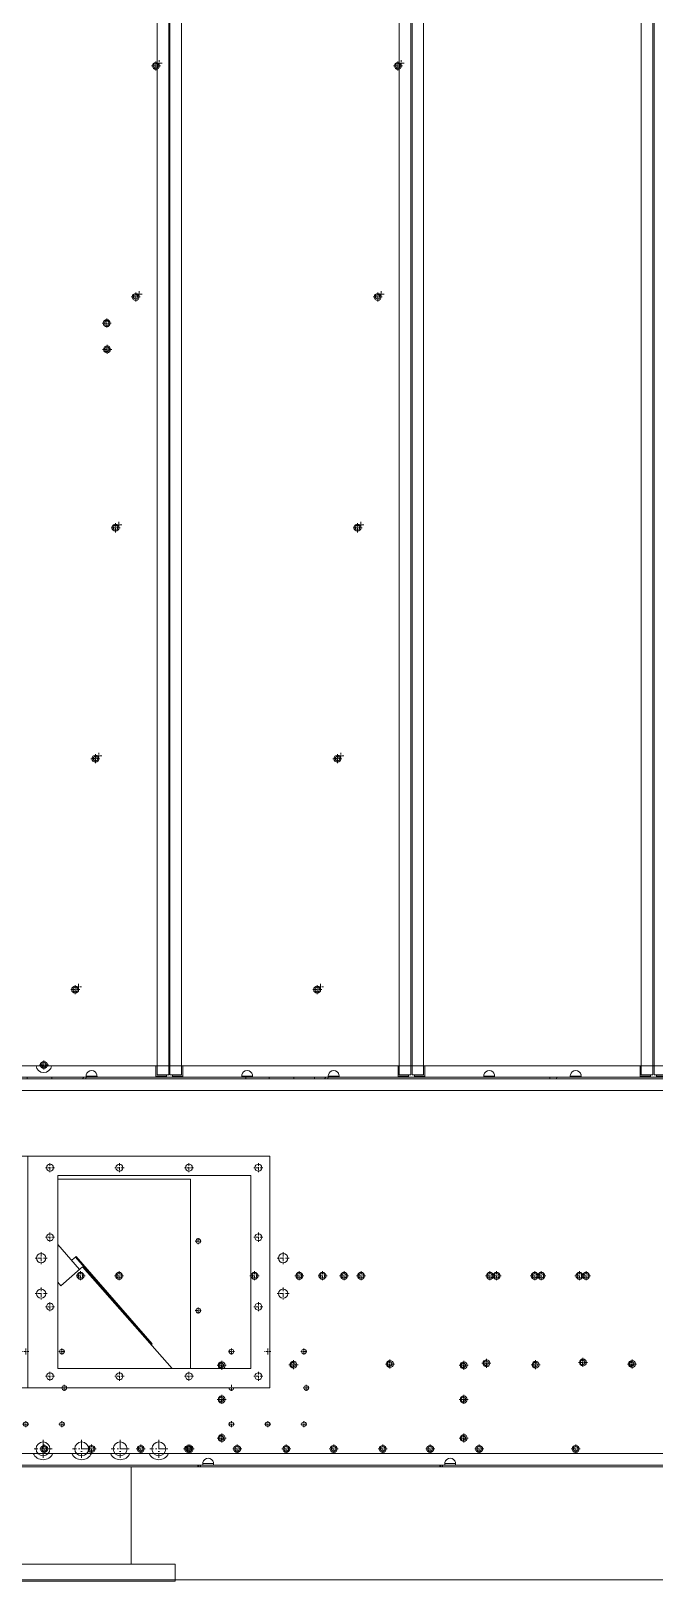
# Model space of a CAD drawing. Header units: millimetres. Extents: x -662582 to 33115, y -140469 to 24125.
# Drawn here: x -653261 to -652454, y -134743 to -132737 of the extents above; entities that cross this region are included whole.
import ezdxf

# ---------------------------------------------------------------- set-up
doc = ezdxf.new("R2010")
doc.units = ezdxf.units.MM
doc.linetypes.add('DASHDOT', pattern=[18.5, 12, -3, 0.5, -3])

# ---------------------------------------------------------------- blocks, each defined once
blk = doc.blocks.new('1')
at = {"color": 7, "lineweight": 20}
for p, q in [((13997.2, 13165.3), (13997.2, 10315.5)), ((14012.2, 10315.5), (14012.2, 13165.3)), ((14013.7, 13165.3), (14013.7, 10315.5)), ((14028.7, 10315.5), (14028.7, 13165.3)), ((13093.2, 10327.4), (13213.3, 10327.4)), ((13119.9, 10312.4), (13905.5, 10312.4)), ((13233.2, 10327.4), (13995.6, 10327.4)), ((13918.9, 10312.4), (13995.6, 10312.4)), ((14996.1, 10327.4), (14030.3, 10327.4)), ((14030.3, 10312.4), (14107, 10312.4)), ((14120.4, 10312.4), (14906, 10312.4)), ((16009.7, 10310.4), (13016.7, 10310.4)), ((15572.1, 10295.4), (13016.7, 10295.4)), ((13516.2, 10210.4), (13016.2, 10210.4)), ((13516.2, 10210.4), (13516.2, 9910.4)), ((13241.2, 10185.4), (13491.2, 10185.4)), ((13241.2, 10185.4), (13241.2, 9935.4)), ((13241.2, 10180.4), (13413.2, 10180.4)), ((13413.2, 9935.4), (13413.2, 10180.4)), ((13491.2, 9935.4), (13491.2, 10185.4)), ((13241.2, 10096.1), (13269.3, 10063.8)), ((13362.5, 9966.4), (13264.1, 10079.6)), ((13363.7, 9967.4), (13265.3, 10080.6)), ((13270.1, 10064.4), (13245.3, 10042.6)), ((13389.4, 9935.4), (13273.1, 10067.1)), ((13241.2, 9935.4), (13491.2, 9935.4)), ((13016.2, 9910.4), (13516.2, 9910.4)), ((13209.6, 9825.4), (13040.4, 9825.4)), ((14056.4, 9810.4), (13170, 9810.4)), ((13259.6, 9825.4), (13234.9, 9825.4)), ((13309.6, 9825.4), (13284.9, 9825.4)), ((13359.6, 9825.4), (13334.9, 9825.4)), ((15641.6, 9825.4), (13384.9, 9825.4)), ((14956.4, 9810.4), (14070, 9810.4)), ((14049.7, 9808.4), (13062.7, 9808.4)), ((13336.5, 9808.4), (13336.5, 9682.4)), ((13063.4, 9682.4), (13393.4, 9682.4)), ((13393.4, 9682.4), (13393.4, 9660.4)), ((13393.4, 9660.4), (13063.4, 9660.4))]:
    blk.add_line(p, q, dxfattribs=at)
at = {"color": 7, "linetype": 'DASHDOT', "lineweight": 20, "ltscale": 0.292505}
for p, q in [((13687.8, 11621.3), (13676.1, 11621.3)), ((13661.6, 11322.4), (13649.9, 11322.4)), ((13635.5, 11023.6), (13623.8, 11023.6)), ((13609.3, 10724.7), (13597.6, 10724.7)), ((13583.2, 10425.8), (13571.5, 10425.8))]:
    blk.add_line(p, q, dxfattribs=at)
at = {"color": 7, "linetype": 'DASHDOT', "lineweight": 20, "ltscale": 0.194995}
for p, q in [((13685.8, 11621.4), (13678, 11621.4)), ((13659.7, 11322.5), (13651.9, 11322.5)), ((13633.5, 11023.6), (13625.7, 11023.6)), ((13607.4, 10724.8), (13599.6, 10724.8)), ((13581.2, 10425.9), (13573.4, 10425.9))]:
    blk.add_line(p, q, dxfattribs=at)
at = {"color": 7, "linetype": 'DASHDOT', "lineweight": 20, "ltscale": 0.292499}
for p, q in [((13681.9, 11627.1), (13681.9, 11615.4)), ((13655.8, 11328.3), (13655.8, 11316.6)), ((13310.6, 11288.4), (13298.9, 11288.4)), ((13304.7, 11294.3), (13304.7, 11282.6)), ((13311.1, 11254.4), (13299.4, 11254.4)), ((13305.2, 11260.3), (13305.2, 11248.6)), ((13629.6, 11029.4), (13629.6, 11017.7)), ((13223.2, 10334.3), (13223.2, 10322.6)), ((13229.1, 10328.4), (13217.4, 10328.4)), ((13237.1, 10195.4), (13225.4, 10195.4)), ((13327.1, 10195.4), (13315.4, 10195.4)), ((13417.1, 10195.4), (13405.4, 10195.4)), ((13507.1, 10195.4), (13495.4, 10195.4)), ((13237.1, 10105.4), (13225.4, 10105.4)), ((13507.1, 10105.4), (13495.4, 10105.4)), ((13590.1, 10055.4), (13578.4, 10055.4)), ((13640.1, 10055.4), (13628.4, 10055.4)), ((14129.1, 10055.4), (14117.4, 10055.4)), ((14187.1, 10055.4), (14175.4, 10055.4)), ((14245.1, 10055.4), (14233.4, 10055.4)), ((14434.1, 10055.4), (14422.4, 10055.4)), ((14492.1, 10055.4), (14480.4, 10055.4)), ((14550.1, 10055.4), (14538.4, 10055.4)), ((13237.1, 10015.4), (13225.4, 10015.4)), ((13507.1, 10015.4), (13495.4, 10015.4)), ((14086.6, 9939.6), (14074.9, 9939.6)), ((14179.6, 9940.3), (14167.9, 9940.3)), ((14304.6, 9941.3), (14292.9, 9941.3)), ((14429.6, 9942.3), (14417.9, 9942.3)), ((14554.6, 9943.3), (14542.9, 9943.3)), ((13237.1, 9925.4), (13225.4, 9925.4)), ((13327.1, 9925.4), (13315.4, 9925.4)), ((13417.1, 9925.4), (13405.4, 9925.4)), ((13507.1, 9925.4), (13495.4, 9925.4)), ((14086.6, 9895.4), (14074.9, 9895.4)), ((13418.1, 9831.4), (13406.4, 9831.4)), ((13543.1, 9831.4), (13531.4, 9831.4)), ((13668.1, 9831.4), (13656.4, 9831.4)), ((13793.1, 9831.4), (13781.4, 9831.4)), ((13918.1, 9831.4), (13906.4, 9831.4)), ((14043.1, 9831.4), (14031.4, 9831.4)), ((14086.6, 9845.4), (14074.9, 9845.4))]:
    blk.add_line(p, q, dxfattribs=at)
at = {"color": 7, "linetype": 'DASHDOT', "lineweight": 20, "ltscale": 0.195001}
for p, q in [((13681.9, 11625.3), (13681.9, 11617.5)), ((13690.2, 11625), (13682.4, 11625)), ((13686.3, 11628.9), (13686.3, 11621.1)), ((13664, 11326.1), (13656.2, 11326.1)), ((13660.1, 11330), (13660.1, 11322.2)), ((13308.7, 11288.5), (13300.9, 11288.5)), ((13304.8, 11292.4), (13304.8, 11284.6)), ((13308.8, 11254.6), (13301, 11254.6)), ((13637.9, 11027.3), (13630.1, 11027.3)), ((13634, 11031.2), (13634, 11023.4)), ((13611.7, 10728.4), (13603.9, 10728.4)), ((13585.6, 10429.6), (13577.8, 10429.6)), ((13223.2, 10332.3), (13223.2, 10324.5)), ((13227.1, 10328.4), (13219.3, 10328.4)), ((13427.1, 10100.4), (13419.3, 10100.4)), ((13427.1, 10010.4), (13419.3, 10010.4)), ((13470.1, 9957.4), (13462.3, 9957.4)), ((13517.1, 9957.4), (13509.3, 9957.4)), ((13564.1, 9957.4), (13556.3, 9957.4)), ((14084.1, 9939.6), (14076.3, 9939.6)), ((14177.1, 9940.3), (14169.3, 9940.3)), ((14302.1, 9941.3), (14294.3, 9941.3)), ((14427.1, 9942.3), (14419.3, 9942.3)), ((13470.1, 9910.4), (13462.3, 9910.4)), ((13567.1, 9910.4), (13559.3, 9910.4)), ((14084.1, 9895.4), (14076.3, 9895.4)), ((13470.1, 9863.4), (13462.3, 9863.4)), ((13517.1, 9863.4), (13509.3, 9863.4)), ((13564.1, 9863.4), (13556.3, 9863.4)), ((14084.1, 9845.4), (14076.3, 9845.4))]:
    blk.add_line(p, q, dxfattribs=at)
at = {"color": 7, "linetype": 'DASHDOT', "lineweight": 20, "ltscale": 0.194998}
for p, q in [((13655.8, 11326.4), (13655.8, 11318.6)), ((13304.9, 11258.5), (13304.9, 11250.7)), ((13629.6, 11027.5), (13629.6, 11019.7)), ((14552.1, 9943.3), (14544.3, 9943.3))]:
    blk.add_line(p, q, dxfattribs=at)
at = {"color": 7, "linetype": 'DASHDOT', "lineweight": 20, "ltscale": 0.2925}
for p, q in [((13603.5, 10730.5), (13603.5, 10718.8)), ((13577.3, 10431.7), (13577.3, 10420)), ((13231.2, 10201.3), (13231.2, 10189.6)), ((13321.2, 10201.3), (13321.2, 10189.6)), ((13411.2, 10201.3), (13411.2, 10189.6)), ((13501.2, 10201.3), (13501.2, 10189.6)), ((13231.2, 10111.3), (13231.2, 10099.6)), ((13501.2, 10111.3), (13501.2, 10099.6)), ((13584.2, 10061.3), (13584.2, 10049.6)), ((13634.2, 10061.3), (13634.2, 10049.6)), ((14123.2, 10061.3), (14123.2, 10049.6)), ((14181.2, 10061.3), (14181.2, 10049.6)), ((14239.2, 10061.3), (14239.2, 10049.6)), ((14428.2, 10061.3), (14428.2, 10049.6)), ((14486.2, 10061.3), (14486.2, 10049.6)), ((14544.2, 10061.3), (14544.2, 10049.6)), ((13231.2, 10021.3), (13231.2, 10009.6)), ((13501.2, 10021.3), (13501.2, 10009.6)), ((13231.2, 9931.3), (13231.2, 9919.6)), ((13321.2, 9931.3), (13321.2, 9919.6)), ((13411.2, 9931.3), (13411.2, 9919.6)), ((13501.2, 9931.3), (13501.2, 9919.6)), ((14080.7, 9945.5), (14080.7, 9933.8)), ((14173.7, 9946.2), (14173.7, 9934.5)), ((14298.7, 9947.2), (14298.7, 9935.5)), ((14423.7, 9948.2), (14423.7, 9936.5)), ((14548.7, 9949.2), (14548.7, 9937.5)), ((14080.7, 9901.3), (14080.7, 9889.6)), ((14080.7, 9851.3), (14080.7, 9839.6)), ((13412.2, 9837.3), (13412.2, 9825.6)), ((13537.2, 9837.3), (13537.2, 9825.6)), ((13662.2, 9837.3), (13662.2, 9825.6)), ((13787.2, 9837.3), (13787.2, 9825.6)), ((13912.2, 9837.3), (13912.2, 9825.6)), ((14037.2, 9837.3), (14037.2, 9825.6))]:
    blk.add_line(p, q, dxfattribs=at)
at = {"color": 7, "linetype": 'DASHDOT', "lineweight": 20, "ltscale": 0.195}
for p, q in [((13603.5, 10728.7), (13603.5, 10720.9)), ((13607.8, 10732.3), (13607.8, 10724.5)), ((13581.7, 10433.5), (13581.7, 10425.7)), ((13577.3, 10429.8), (13577.3, 10422)), ((13423.2, 10104.3), (13423.2, 10096.5)), ((13423.2, 10014.3), (13423.2, 10006.5)), ((13466.2, 9961.3), (13466.2, 9953.5)), ((13513.2, 9961.3), (13513.2, 9953.5)), ((13560.2, 9961.3), (13560.2, 9953.5)), ((14080.2, 9943.5), (14080.2, 9935.7)), ((14173.2, 9944.2), (14173.2, 9936.4)), ((14298.2, 9945.2), (14298.2, 9937.4)), ((14423.2, 9946.2), (14423.2, 9938.4)), ((14548.2, 9947.2), (14548.2, 9939.4)), ((13466.2, 9914.3), (13466.2, 9906.5)), ((13563.2, 9914.3), (13563.2, 9906.5)), ((14080.2, 9899.3), (14080.2, 9891.5)), ((13466.2, 9867.3), (13466.2, 9859.5)), ((13513.2, 9867.3), (13513.2, 9859.5)), ((13560.2, 9867.3), (13560.2, 9859.5)), ((14080.2, 9849.3), (14080.2, 9841.5))]:
    blk.add_line(p, q, dxfattribs=at)
at = {"color": 7, "lineweight": 20, "ltscale": 0.05}
for p, q in [((13485, 10312.4), (13485, 10310.4)), ((14056.4, 9810.4), (14056.4, 9812.4)), ((14070, 9810.4), (14070, 9812.4)), ((14053.2, 9808.4), (14051.2, 9808.4))]:
    blk.add_line(p, q, dxfattribs=at)
at = {"color": 7, "lineweight": 20, "ltscale": 0.049942}
blk.add_line((13515, 10312.4), (13515, 10310.4), dxfattribs=at)
at = {"color": 7, "lineweight": 20, "ltscale": 0.049995}
blk.add_line((13515, 10312.4), (13515, 10310.4), dxfattribs=at)
at = {"color": 7, "lineweight": 20, "ltscale": 0.050191}
for p, q in [((13547.3, 10312.4), (13547.2, 10310.4)), ((13587.3, 10310.4), (13587.5, 10312.4)), ((13587.9, 10312.4), (13587.8, 10310.4)), ((13591.5, 10312.4), (13591.3, 10310.4)), ((14200.9, 10310.4), (14201.1, 10312.4)), ((14201.1, 10312.4), (14200.9, 10310.4)), ((14505.7, 10310.4), (14505.9, 10312.4)), ((14505.9, 10312.4), (14505.7, 10310.4))]:
    blk.add_line(p, q, dxfattribs=at)
at = {"color": 7, "lineweight": 20, "ltscale": 0.04}
for p, q in [((13905.5, 10312.4), (13905.5, 10314)), ((13918.9, 10312.4), (13918.9, 10314)), ((14009.1, 10312.4), (14009.1, 10314)), ((14016.8, 10312.4), (14016.8, 10314)), ((14107, 10312.4), (14107, 10314)), ((14120.4, 10312.4), (14120.4, 10314))]:
    blk.add_line(p, q, dxfattribs=at)
at = {"color": 7, "lineweight": 20, "ltscale": 0.168029}
for p, q in [((13905.5, 10314), (13912.2, 10314)), ((13905.5, 10312.4), (13912.2, 10312.4)), ((13918.9, 10314), (13912.2, 10314)), ((13918.9, 10312.4), (13912.2, 10312.4)), ((14107, 10314), (14113.7, 10314)), ((14107, 10312.4), (14113.7, 10312.4)), ((14120.4, 10314), (14113.7, 10314)), ((14120.4, 10312.4), (14113.7, 10312.4))]:
    blk.add_line(p, q, dxfattribs=at)
at = {"color": 7, "lineweight": 20, "ltscale": 0.2975}
for p, q in [((13995.6, 10315.5), (13995.6, 10327.4)), ((13997.2, 10315.5), (14009.1, 10315.5)), ((14016.8, 10315.5), (14028.7, 10315.5)), ((14030.3, 10327.4), (14030.3, 10315.5))]:
    blk.add_line(p, q, dxfattribs=at)
at = {"color": 7, "lineweight": 20, "ltscale": 0.0775}
for p, q in [((13995.6, 10312.4), (13995.6, 10315.5)), ((14012.2, 10315.5), (14009.1, 10315.5)), ((14013.7, 10315.5), (14016.8, 10315.5)), ((14030.3, 10312.4), (14030.3, 10315.5))]:
    blk.add_line(p, q, dxfattribs=at)
at = {"color": 7, "lineweight": 20, "ltscale": 0.3375}
for p, q in [((14009.1, 10314), (13995.6, 10314)), ((13995.6, 10312.4), (14009.1, 10312.4)), ((14030.3, 10314), (14016.8, 10314)), ((14016.8, 10312.4), (14030.3, 10312.4))]:
    blk.add_line(p, q, dxfattribs=at)
at = {"color": 7, "lineweight": 20, "ltscale": 0.0375}
for p, q in [((14009.1, 10314), (14009.1, 10315.5)), ((14016.8, 10314), (14016.8, 10315.5)), ((13263, 10078.7), (13264.1, 10079.6)), ((13264.1, 10079.6), (13265.3, 10080.6)), ((13362.5, 9966.4), (13363.7, 9967.4))]:
    blk.add_line(p, q, dxfattribs=at)
at = {"color": 7, "lineweight": 20, "ltscale": 0.125001}
blk.add_line((13259.2, 10075.4), (13263, 10078.7), dxfattribs=at)
at = {"color": 7, "linetype": 'DASHDOT', "lineweight": 20, "ltscale": 0.389996}
for p, q in [((13541, 10078.4), (13525.4, 10078.4)), ((13541, 10032.4), (13525.4, 10032.4))]:
    blk.add_line(p, q, dxfattribs=at)
at = {"color": 7, "linetype": 'DASHDOT', "lineweight": 20, "ltscale": 0.389999}
blk.add_line((13533.2, 10086.2), (13533.2, 10070.6), dxfattribs=at)
at = {"color": 7, "lineweight": 20, "ltscale": 0.1}
blk.add_line((13270.1, 10064.4), (13273.1, 10067.1), dxfattribs=at)
at = {"color": 7, "lineweight": 20, "ltscale": 0.157289}
blk.add_line((13245.3, 10042.6), (13241.2, 10047.3), dxfattribs=at)
at = {"color": 7, "lineweight": 20, "ltscale": 0.1554}
blk.add_line((13245.3, 10042.6), (13241.2, 10047.2), dxfattribs=at)
at = {"color": 7, "linetype": 'DASHDOT', "lineweight": 20, "ltscale": 0.39}
blk.add_line((13533.2, 10040.2), (13533.2, 10024.6), dxfattribs=at)
at = {"color": 7, "lineweight": 20, "ltscale": 0.010428}
blk.add_line((13362.2, 9966.2), (13362.5, 9966.4), dxfattribs=at)
at = {"color": 7, "linetype": 'DASHDOT', "lineweight": 20}
for p, q in [((13233.9, 9831.4), (13210.5, 9831.4)), ((13222.2, 9843.1), (13222.2, 9819.7)), ((13283.9, 9831.4), (13260.5, 9831.4)), ((13272.2, 9843.1), (13272.2, 9819.7)), ((13333.9, 9831.4), (13310.5, 9831.4)), ((13322.2, 9843.1), (13322.2, 9819.7)), ((13383.9, 9831.4), (13360.5, 9831.4)), ((13372.2, 9843.1), (13372.2, 9819.7))]:
    blk.add_line(p, q, dxfattribs=at)
at = {"lineweight": 20}
for p, q in [((18413.2, 9810.4), (13513.2, 9810.4)), ((11313.2, 9662.1), (19513.2, 9662.1))]:
    blk.add_line(p, q, dxfattribs=at)
at = {"color": 7, "lineweight": 20, "ltscale": 0.049866}
blk.add_line((14049.7, 9810.4), (14049.7, 9808.4), dxfattribs=at)
at = {"color": 7, "lineweight": 20, "ltscale": 0.050015}
for p, q in [((14051.2, 9810.4), (14051.2, 9808.4)), ((14053.2, 9810.4), (14053.2, 9808.4))]:
    blk.add_line(p, q, dxfattribs=at)
at = {"color": 7, "lineweight": 20, "ltscale": 0.169248}
for p, q in [((14056.4, 9812.4), (14063.2, 9812.4)), ((14056.4, 9810.4), (14063.2, 9810.4)), ((14070, 9812.4), (14063.2, 9812.4)), ((14070, 9810.4), (14063.2, 9810.4))]:
    blk.add_line(p, q, dxfattribs=at)
at = {"color": 7, "lineweight": 20}
for centre, radius in [((13681.9, 11621.3), 4.5), ((13681.9, 11621.4), 3), ((13655.8, 11322.4), 4.5), ((13655.8, 11322.5), 3), ((13304.7, 11288.4), 4.5), ((13304.8, 11288.5), 3), ((13305.2, 11254.4), 4.5), ((13304.9, 11254.6), 3), ((13629.6, 11023.6), 4.5), ((13629.6, 11023.6), 3), ((13603.5, 10724.7), 4.5), ((13603.5, 10724.8), 3), ((13577.3, 10425.8), 4.5), ((13577.3, 10425.9), 3), ((13223.2, 10328.4), 4.5), ((13223.2, 10328.4), 3), ((13231.2, 10195.4), 4.5), ((13321.2, 10195.4), 4.5), ((13411.2, 10195.4), 4.5), ((13501.2, 10195.4), 4.5), ((13231.2, 10105.4), 4.5), ((13423.2, 10100.4), 3), ((13501.2, 10105.4), 4.5), ((13533.2, 10078.4), 6), ((13584.2, 10055.4), 4.5), ((13584.2, 10055.4), 3), ((13634.2, 10055.4), 4.5), ((13634.2, 10055.4), 3), ((14123.2, 10055.4), 4.5), ((14123.2, 10055.4), 3), ((14181.2, 10055.4), 4.5), ((14181.2, 10055.4), 3), ((14239.2, 10055.4), 4.5), ((14239.2, 10055.4), 3), ((14428.2, 10055.4), 4.5), ((14428.2, 10055.4), 3), ((14486.2, 10055.4), 4.5), ((14486.2, 10055.4), 3), ((14544.2, 10055.4), 4.5), ((14544.2, 10055.4), 3), ((13533.2, 10032.4), 6), ((13231.2, 10015.4), 4.5), ((13423.2, 10010.4), 3), ((13501.2, 10015.4), 4.5), ((13466.2, 9957.4), 3), ((13560.2, 9957.4), 3), ((14080.7, 9939.6), 4.5), ((14080.2, 9939.6), 3), ((14173.7, 9940.3), 4.5), ((14173.2, 9940.3), 3), ((14298.7, 9941.3), 4.5), ((14298.2, 9941.3), 3), ((14423.7, 9942.3), 4.5), ((14423.2, 9942.3), 3), ((14548.7, 9943.3), 4.5), ((14548.2, 9943.3), 3), ((13231.2, 9925.4), 4.5), ((13321.2, 9925.4), 4.5), ((13411.2, 9925.4), 4.5), ((13501.2, 9925.4), 4.5), ((13563.2, 9910.4), 3), ((14080.7, 9895.4), 4.5), ((14080.2, 9895.4), 3), ((13466.2, 9863.4), 3), ((13513.2, 9863.4), 3), ((13560.2, 9863.4), 3), ((13222.2, 9831.4), 9), ((13272.2, 9831.4), 9), ((13322.2, 9831.4), 9), ((13372.2, 9831.4), 9), ((13412.2, 9831.4), 4.5), ((13412.2, 9831.4), 3), ((13537.2, 9831.4), 4.5), ((13537.2, 9831.4), 3), ((13662.2, 9831.4), 4.5), ((13662.2, 9831.4), 3), ((13787.2, 9831.4), 4.5), ((13787.2, 9831.4), 3), ((13912.2, 9831.4), 4.5), ((13912.2, 9831.4), 3), ((14037.2, 9831.4), 4.5), ((14037.2, 9831.4), 3), ((14080.7, 9845.4), 4.5), ((14080.2, 9845.4), 3)]:
    blk.add_circle(centre, radius, dxfattribs=at)
for centre, radius, start, end in [((13686.3, 11625), 3, 200.5288, 239.4712), ((13660.1, 11326.1), 3, 200.5288, 239.4712), ((13634, 11027.3), 3, 200.5288, 239.4712), ((13607.8, 10728.4), 3, 200.5288, 239.4712), ((13581.7, 10429.6), 3, 200.5288, 239.4712), ((13223.2, 10328.4), 10, 185.7392, 354.2608), ((13290.1, 10315.5), 3.1, 270, 270.2606), ((13921.4, 10313.7), 16.2, 173.4769, 179.6689), ((13912.2, 10314.3), 7, 9.8709, 170.1291), ((13903, 10313.7), 16.2, 0.3311, 6.523), ((14122.9, 10313.7), 16.1, 173.4757, 179.6789), ((14113.7, 10314.3), 7, 9.8709, 170.1291), ((14104.5, 10313.7), 16.2, 0.3311, 6.523), ((13513.2, 9957.4), 3, 359.7382, 0.2618), ((13466.2, 9910.4), 3, 180, 0), ((13222.2, 9831.4), 14, 205.3769, 334.6231), ((13272.2, 9831.4), 14, 205.3769, 334.6231), ((13322.2, 9831.4), 14, 205.3769, 334.6231), ((13372.2, 9831.4), 14, 205.3769, 334.6231), ((14053.7, 9813.9), 3.5, 270, 270.245), ((14063.2, 9812.4), 7, 12.3736, 167.6264), ((14051.4, 9811.5), 18.8, 0.553, 7.5903), ((14097.7, 9813.9), 3.5, 270, 270.245)]:
    blk.add_arc(centre, radius, start, end, dxfattribs=at)
for points in [[(13905.2, 10314.4), (13905.3, 10314.3), (13905.3, 10314.2), (13905.3, 10314.1), (13905.4, 10314), (13905.5, 10314)], [(13919.2, 10314.4), (13919.2, 10314.3), (13919.1, 10314.2), (13919.1, 10314.1), (13919, 10314), (13918.9, 10314)], [(14106.7, 10314.4), (14106.8, 10314.3), (14106.8, 10314.2), (14106.8, 10314.1), (14106.9, 10314), (14107, 10314)], [(14120.7, 10314.4), (14120.7, 10314.3), (14120.6, 10314.2), (14120.6, 10314.1), (14120.5, 10314), (14120.4, 10314)], [(14056.2, 9811.6), (14056.2, 9812), (14056.2, 9812.5), (14056.3, 9813), (14056.3, 9813.5), (14056.4, 9813.9)], [(14056.3, 9812.6), (14056.3, 9812.6), (14056.3, 9812.5), (14056.3, 9812.5), (14056.4, 9812.4), (14056.4, 9812.4)], [(14070.2, 9812.6), (14070.2, 9812.6), (14070.1, 9812.5), (14070.1, 9812.5), (14070, 9812.4), (14070, 9812.4)]]:
    blk.add_open_spline(points, degree=5, dxfattribs=at)
for points, knots in [([(13905.2, 10313.8), (13905.2, 10313.5), (13905.2, 10313.2), (13905.3, 10312.9), (13905.3, 10312.6), (13905.4, 10312.5), (13905.4, 10312.5), (13905.5, 10312.4), (13905.5, 10312.4)], [0, 0, 0, 0, 0, 0, 3.570616, 3.570616, 3.570616, 4.974883, 4.974883, 4.974883, 4.974883, 4.974883, 4.974883]), ([(13919.2, 10313.8), (13919.2, 10313.5), (13919.2, 10313.2), (13919.2, 10312.9), (13919.1, 10312.6), (13919, 10312.5), (13919, 10312.5), (13919, 10312.4), (13918.9, 10312.4)], [0, 0, 0, 0, 0, 0, 3.570616, 3.570616, 3.570616, 4.974883, 4.974883, 4.974883, 4.974883, 4.974883, 4.974883]), ([(14106.7, 10313.8), (14106.7, 10313.5), (14106.7, 10313.2), (14106.8, 10312.9), (14106.8, 10312.6), (14106.9, 10312.5), (14106.9, 10312.5), (14107, 10312.4), (14107, 10312.4)], [0, 0, 0, 0, 0, 0, 3.570616, 3.570616, 3.570616, 4.974883, 4.974883, 4.974883, 4.974883, 4.974883, 4.974883]), ([(14120.7, 10313.8), (14120.7, 10313.5), (14120.7, 10313.2), (14120.7, 10312.9), (14120.6, 10312.6), (14120.5, 10312.5), (14120.5, 10312.5), (14120.5, 10312.4), (14120.4, 10312.4)], [0, 0, 0, 0, 0, 0, 3.570616, 3.570616, 3.570616, 4.974883, 4.974883, 4.974883, 4.974883, 4.974883, 4.974883]), ([(14056.2, 9811.6), (14056.2, 9811.3), (14056.2, 9811), (14056.3, 9810.7), (14056.3, 9810.5), (14056.4, 9810.5), (14056.4, 9810.4), (14056.4, 9810.4), (14056.4, 9810.4)], [0, 0, 0, 0, 0, 0, 3.902586, 3.902586, 3.902586, 4.80152, 4.80152, 4.80152, 4.80152, 4.80152, 4.80152]), ([(14070.2, 9811.6), (14070.2, 9811.3), (14070.2, 9811), (14070.2, 9810.7), (14070.1, 9810.5), (14070, 9810.5), (14070, 9810.4), (14070, 9810.4), (14070, 9810.4)], [0, 0, 0, 0, 0, 0, 3.902586, 3.902586, 3.902586, 4.80152, 4.80152, 4.80152, 4.80152, 4.80152, 4.80152])]:
    blk.add_open_spline(points, degree=5, knots=knots, dxfattribs=at)

msp = doc.modelspace()

# ---------------------------------------------------------------- block references
at = {"lineweight": 5}
for p in [(-667094.5, -144403.9), (-666780.9, -144403.9), (-666467.4, -144403.9)]:
    msp.add_blockref('1', p, dxfattribs=at)

doc.saveas('drawing.dxf')
